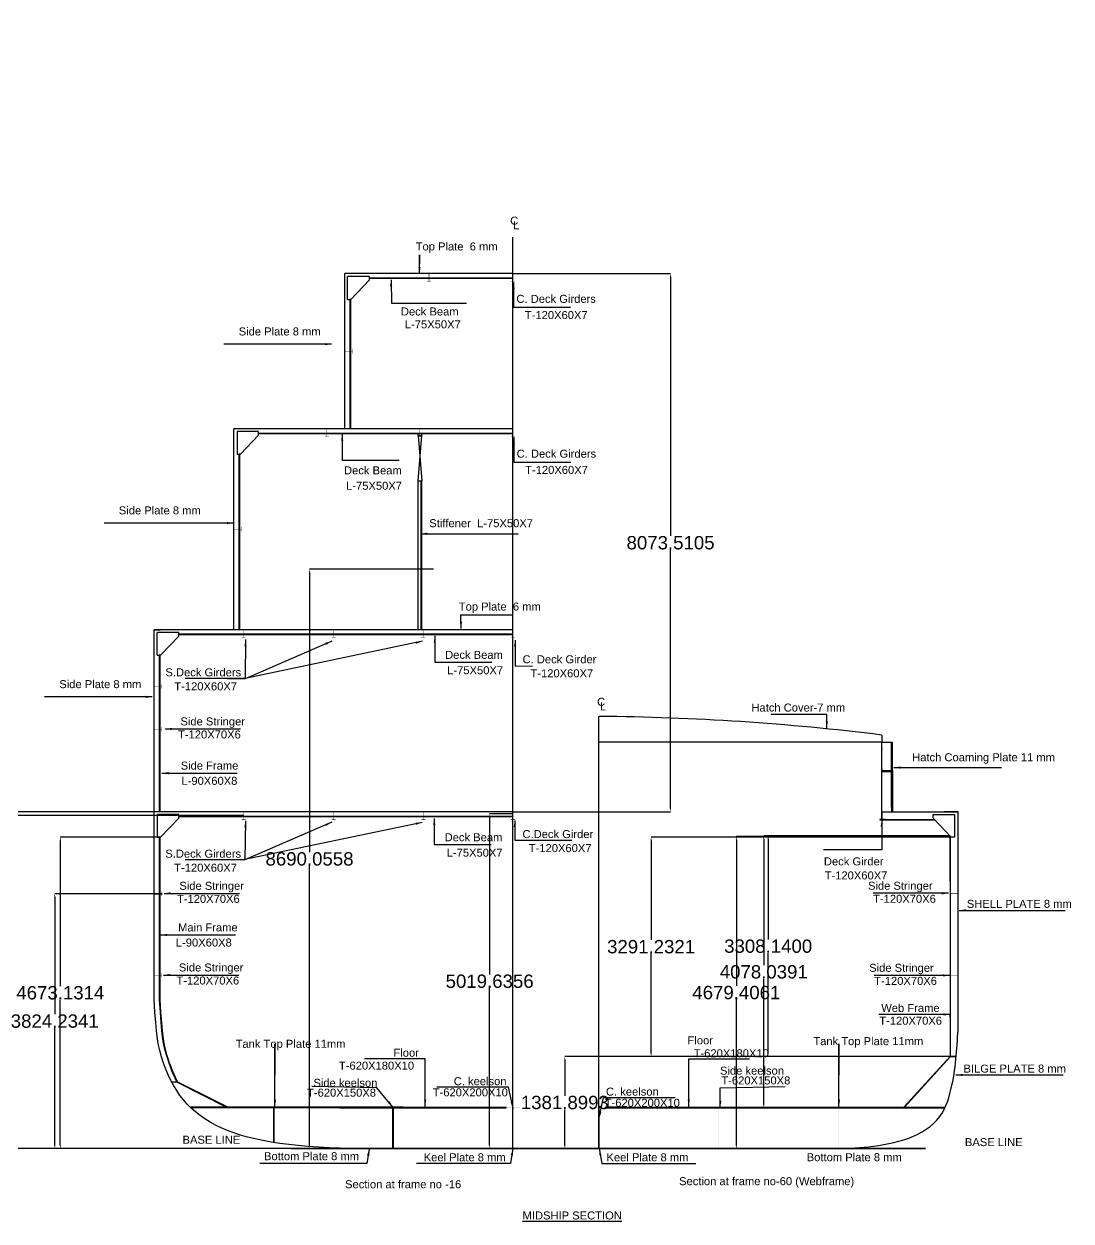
# Model space of a CAD drawing. Header units: inches. Extents: x 22 to 61945, y 36 to 20327.
# Drawn here: x 46237 to 61945, y 36 to 17991 of the extents above; entities that cross this region are included whole.
import ezdxf
from ezdxf.enums import TextEntityAlignment as Align

# ---------------------------------------------------------------- set-up
doc = ezdxf.new("R2010")
doc.units = ezdxf.units.IN
doc.header["$MEASUREMENT"] = 0
doc.linetypes.add('DASHED', pattern=[0.75, 0.5, -0.25])
doc.layers.get('Defpoints').update_dxf_attribs({"lineweight": 13})
doc.styles.get("Standard").update_dxf_attribs({"font": 'arial.ttf'})
doc.dimstyles.get("Standard").update_dxf_attribs({"dimtxt": 200, "dimasz": 50, "dimexe": 0.18, "dimexo": 0.0625, "dimgap": 0.09, "dimtad": 0, "dimtih": 1, "dimtoh": 1, "dimdec": 4, "dimzin": 0, "dimdsep": 46, "dimtxsty": 'Standard', "dimcen": 50, "dimadec": 0, "dimazin": 0, "dimtfac": 1, "dimtdec": 4, "dimtofl": 0, "dimtmove": 0, "dimatfit": 3, "dimfxl": 1, "dimtolj": 1, "dimtzin": 0, "dimarcsym": 0})

# ---------------------------------------------------------------- blocks, each defined once
blk = doc.blocks.new('*D22')
at = {"color": 0, "lineweight": -2, "transparency": 16777216}
for p, q in [((7054, 10061), (7054, 10081)), ((7104, 10081), (7204, 10081)), ((7254, 10061), (7254, 10081)), ((7254, 10081), (7304, 10081)), ((53573, 6142), (53223, 6142)), ((53223, 6092), (53223, 3734)), ((53223, 1172), (53223, 3530)), ((53573, 1122), (53223, 1122))]:
    blk.add_line(p, q, dxfattribs=at)
at = {"color": 0, "transparency": 16777216}
for points in [[(7104, 10089), (7104, 10072), (7054, 10081)], [(7204, 10089), (7204, 10072), (7254, 10081)], [(53215, 6092), (53231, 6092), (53223, 6142)], [(53215, 1172), (53231, 1172), (53223, 1122)]]:
    blk.add_solid(points, dxfattribs=at)
at = {"layer": 'Defpoints', "color": 0, "transparency": 16777216}
for p in [(7054, 10061), (7254, 10081), (7254, 10061), (53223, 6142), (53573, 6142), (53573, 1122)]:
    blk.add_point(p, dxfattribs=at)
at = {"color": 0, "transparency": 16777216, "attachment_point": 5}
for s, insert, char_height in [('\\A1;200.0000', (7447, 10081), 50), ('\\A1;5019.6356', (53223, 3632), 200)]:
    blk.add_mtext(s, dxfattribs=dict(at, insert=insert, char_height=char_height))
blk = doc.blocks.new('*D23')
at = {"color": 0, "lineweight": -2, "transparency": 16777216}
for p, q in [((7159, 10061), (7225, 10061)), ((7224, 10011), (7224, 9777)), ((7224, 9491), (7224, 9726)), ((7159, 9441), (7225, 9441)), ((48270, 5795), (46783, 5795)), ((46783, 5745), (46783, 3561)), ((46783, 1172), (46783, 3356)), ((48270, 1122), (46783, 1122))]:
    blk.add_line(p, q, dxfattribs=at)
at = {"color": 0, "transparency": 16777216}
for points in [[(7216, 10011), (7233, 10011), (7224, 10061)], [(7216, 9491), (7233, 9491), (7224, 9441)], [(46775, 5745), (46792, 5745), (46783, 5795)], [(46775, 1172), (46792, 1172), (46783, 1122)]]:
    blk.add_solid(points, dxfattribs=at)
at = {"layer": 'Defpoints', "color": 0, "transparency": 16777216}
for p in [(7159, 10061), (7224, 10061), (7159, 9441), (48270, 5795), (46783, 1122), (48270, 1122)]:
    blk.add_point(p, dxfattribs=at)
at = {"color": 0, "transparency": 16777216, "attachment_point": 5}
for s, insert, char_height in [('\\A1;620.0000', (7224, 9751), 50), ('\\A1;4673.1314', (46783, 3459), 200)]:
    blk.add_mtext(s, dxfattribs=dict(at, insert=insert, char_height=char_height))
blk = doc.blocks.new('*D24')
at = {"color": 0, "lineweight": -2, "transparency": 16777216}
for p, q in [((7099, 9377), (7049, 9377)), ((7149, 9441), (7149, 9377)), ((7159, 9441), (7159, 9377)), ((7209, 9377), (7259, 9377)), ((60132, 5812), (57400, 5812)), ((57401, 5762), (57401, 4260)), ((57401, 2554), (57401, 4056)), ((60132, 2504), (57400, 2504))]:
    blk.add_line(p, q, dxfattribs=at)
at = {"color": 0, "transparency": 16777216}
for points in [[(7099, 9385), (7099, 9368), (7149, 9377)], [(7209, 9385), (7209, 9368), (7159, 9377)], [(57392, 5762), (57409, 5762), (57401, 5812)], [(57392, 2554), (57409, 2554), (57401, 2504)]]:
    blk.add_solid(points, dxfattribs=at)
at = {"layer": 'Defpoints', "color": 0, "transparency": 16777216}
for p in [(7149, 9441), (7159, 9441), (7159, 9377), (60132, 5812), (57401, 2504), (60132, 2504)]:
    blk.add_point(p, dxfattribs=at)
at = {"color": 0, "transparency": 16777216, "attachment_point": 5}
for s, insert, char_height in [('\\A1;10.0000', (7379, 9377), 50), ('\\A1;3308.1400', (57401, 4158), 200)]:
    blk.add_mtext(s, dxfattribs=dict(at, insert=insert, char_height=char_height))
blk = doc.blocks.new('*D25')
at = {"color": 0, "lineweight": -2, "transparency": 16777216}
for p, q in [((7976, 10061), (7995, 10061)), ((7995, 10011), (7995, 9777)), ((7995, 9491), (7995, 9726)), ((7976, 9441), (7995, 9441)), ((60132, 5812), (57335, 5812)), ((57335, 5762), (57335, 3875)), ((57335, 1784), (57335, 3671)), ((60051, 1734), (57335, 1734))]:
    blk.add_line(p, q, dxfattribs=at)
at = {"color": 0, "transparency": 16777216}
for points in [[(7986, 10011), (8003, 10011), (7995, 10061)], [(7986, 9491), (8003, 9491), (7995, 9441)], [(57326, 5762), (57343, 5762), (57335, 5812)], [(57326, 1784), (57343, 1784), (57335, 1734)]]:
    blk.add_solid(points, dxfattribs=at)
at = {"layer": 'Defpoints', "color": 0, "transparency": 16777216}
for p in [(7976, 10061), (7976, 9441), (7995, 9441), (57335, 5812), (60132, 5812), (60051, 1734)]:
    blk.add_point(p, dxfattribs=at)
at = {"color": 0, "transparency": 16777216, "attachment_point": 5}
for s, insert, char_height in [('\\A1;620.0000', (7995, 9751), 50), ('\\A1;4078.0391', (57335, 3773), 200)]:
    blk.add_mtext(s, dxfattribs=dict(at, insert=insert, char_height=char_height))
blk = doc.blocks.new('*D26')
at = {"color": 0, "lineweight": -2, "transparency": 16777216}
for p, q in [((7897, 10061), (7897, 10105)), ((7947, 10105), (7997, 10105)), ((8047, 10061), (8047, 10105)), ((8047, 10105), (8097, 10105)), ((48188, 6172), (44501, 6172)), ((44501, 6122), (44501, 3749)), ((44501, 1172), (44501, 3545)), ((48705, 1122), (44501, 1122))]:
    blk.add_line(p, q, dxfattribs=at)
at = {"color": 0, "transparency": 16777216}
for points in [[(7947, 10113), (7947, 10097), (7897, 10105)], [(7997, 10113), (7997, 10097), (8047, 10105)], [(44492, 6122), (44509, 6122), (44501, 6172)], [(44492, 1172), (44509, 1172), (44501, 1122)]]:
    blk.add_solid(points, dxfattribs=at)
at = {"layer": 'Defpoints', "color": 0, "transparency": 16777216}
for p in [(7897, 10061), (8047, 10105), (8047, 10061), (48188, 6172), (44501, 1122), (48705, 1122)]:
    blk.add_point(p, dxfattribs=at)
at = {"color": 0, "transparency": 16777216, "attachment_point": 5}
for s, insert, char_height in [('\\A1;150.0000', (8237, 10105), 50), ('\\A1;5050.0000', (44501, 3647), 200)]:
    blk.add_mtext(s, dxfattribs=dict(at, insert=insert, char_height=char_height))
blk = doc.blocks.new('*D27')
at = {"color": 0, "lineweight": -2, "transparency": 16777216}
for p, q in [((7918, 10318), (7868, 10318)), ((7968, 10053), (7968, 10318)), ((7976, 10053), (7976, 10318)), ((8026, 10318), (8076, 10318)), ((48301, 4946), (46699, 4946)), ((46699, 4896), (46699, 3137)), ((46699, 1172), (46699, 2932)), ((48301, 1122), (46699, 1122))]:
    blk.add_line(p, q, dxfattribs=at)
at = {"color": 0, "transparency": 16777216}
for points in [[(7918, 10326), (7918, 10310), (7968, 10318)], [(8026, 10326), (8026, 10310), (7976, 10318)], [(46691, 4896), (46708, 4896), (46699, 4946)], [(46691, 1172), (46708, 1172), (46699, 1122)]]:
    blk.add_solid(points, dxfattribs=at)
at = {"layer": 'Defpoints', "color": 0, "transparency": 16777216}
for p in [(7976, 10318), (7968, 10053), (7976, 10053), (48301, 4946), (46699, 1122), (48301, 1122)]:
    blk.add_point(p, dxfattribs=at)
at = {"color": 0, "transparency": 16777216, "attachment_point": 5}
for s, insert, char_height in [('\\A1;8.0000', (8180, 10318), 50), ('\\A1;3824.2341', (46699, 3034), 200)]:
    blk.add_mtext(s, dxfattribs=dict(at, insert=insert, char_height=char_height))
blk = doc.blocks.new('*D28')
at = {"color": 0, "lineweight": -2, "transparency": 16777216}
for p, q in [((10676, 10916), (10676, 10859)), ((10726, 10859), (10746, 10859)), ((10796, 10916), (10796, 10859)), ((10796, 10859), (10846, 10859)), ((49534, 6120), (44527, 6120)), ((44527, 6070), (44527, 3723)), ((44527, 1172), (44527, 3519)), ((49534, 1122), (44527, 1122))]:
    blk.add_line(p, q, dxfattribs=at)
at = {"color": 0, "transparency": 16777216}
for points in [[(10726, 10868), (10726, 10851), (10676, 10859)], [(10746, 10868), (10746, 10851), (10796, 10859)], [(44519, 6070), (44535, 6070), (44527, 6120)], [(44519, 1172), (44535, 1172), (44527, 1122)]]:
    blk.add_solid(points, dxfattribs=at)
at = {"layer": 'Defpoints', "color": 0, "transparency": 16777216}
for p in [(10676, 10916), (10796, 10916), (10796, 10859), (49534, 6120), (44527, 1122), (49534, 1122)]:
    blk.add_point(p, dxfattribs=at)
at = {"color": 0, "transparency": 16777216, "attachment_point": 5}
for s, insert, char_height in [('\\A1;120.0000', (10986, 10859), 50), ('\\A1;4997.4779', (44527, 3621), 200)]:
    blk.add_mtext(s, dxfattribs=dict(at, insert=insert, char_height=char_height))
blk = doc.blocks.new('*D29')
at = {"color": 0, "lineweight": -2, "transparency": 16777216}
for p, q in [((3519, 14247), (4026, 14247)), ((4026, 14197), (4026, 14048)), ((4026, 13847), (4026, 13997)), ((3519, 13797), (4026, 13797)), ((52383, 9812), (50520, 9812)), ((50521, 9762), (50521, 5569)), ((50521, 1172), (50521, 5365)), ((52383, 1122), (50520, 1122))]:
    blk.add_line(p, q, dxfattribs=at)
at = {"color": 0, "transparency": 16777216}
for points in [[(4017, 14197), (4034, 14197), (4026, 14247)], [(4017, 13847), (4034, 13847), (4026, 13797)], [(50512, 9762), (50529, 9762), (50521, 9812)], [(50512, 1172), (50529, 1172), (50521, 1122)]]:
    blk.add_solid(points, dxfattribs=at)
at = {"layer": 'Defpoints', "color": 0, "transparency": 16777216}
for p in [(3519, 14247), (3519, 13797), (4026, 13797), (50521, 9812), (52383, 9812), (52383, 1122)]:
    blk.add_point(p, dxfattribs=at)
at = {"color": 0, "transparency": 16777216, "attachment_point": 5}
for s, insert, char_height in [('\\A1;450.0000', (4026, 14022), 50), ('\\A1;8690.0558', (50521, 5467), 200)]:
    blk.add_mtext(s, dxfattribs=dict(at, insert=insert, char_height=char_height))
blk = doc.blocks.new('*D30')
at = {"color": 0, "lineweight": -2, "transparency": 16777216}
for p, q in [((3359, 14244), (3359, 13598)), ((3519, 14244), (3519, 13598)), ((53573, 14246), (55938, 14246)), ((55937, 14196), (55937, 10311)), ((3409, 13598), (3469, 13598)), ((3519, 13598), (3569, 13598)), ((55937, 6222), (55937, 10107)), ((53573, 6172), (55938, 6172))]:
    blk.add_line(p, q, dxfattribs=at)
at = {"color": 0, "transparency": 16777216}
for points in [[(55929, 14196), (55946, 14196), (55937, 14246)], [(3409, 13607), (3409, 13590), (3359, 13598)], [(3469, 13607), (3469, 13590), (3519, 13598)], [(55929, 6222), (55946, 6222), (55937, 6172)]]:
    blk.add_solid(points, dxfattribs=at)
at = {"layer": 'Defpoints', "color": 0, "transparency": 16777216}
for p in [(3359, 14244), (3519, 14244), (53573, 14246), (55937, 14246), (3519, 13598), (53573, 6172)]:
    blk.add_point(p, dxfattribs=at)
at = {"color": 0, "transparency": 16777216, "attachment_point": 5}
for s, insert, char_height in [('\\A1;160.0000', (3709, 13598), 50), ('\\A1;8073.5105', (55937, 10209), 200)]:
    blk.add_mtext(s, dxfattribs=dict(at, insert=insert, char_height=char_height))
blk = doc.blocks.new('*D19')
at = {"color": 0, "lineweight": -2, "transparency": 16777216}
for p, q in [((11517, 17789), (11660, 17789)), ((11660, 17839), (11660, 17889)), ((11517, 17729), (11660, 17729)), ((11660, 17629), (11610, 17629)), ((11660, 17679), (11660, 17629)), ((58558, 5802), (56923, 5802)), ((56924, 5752), (56924, 3564)), ((56924, 1172), (56924, 3360)), ((58558, 1122), (56923, 1122))]:
    blk.add_line(p, q, dxfattribs=at)
at = {"color": 0, "transparency": 16777216}
for points in [[(11651, 17839), (11668, 17839), (11660, 17789)], [(11651, 17679), (11668, 17679), (11660, 17729)], [(56915, 5752), (56932, 5752), (56924, 5802)], [(56915, 1172), (56932, 1172), (56924, 1122)]]:
    blk.add_solid(points, dxfattribs=at)
at = {"layer": 'Defpoints', "color": 0, "transparency": 16777216}
for p in [(11517, 17789), (11517, 17729), (11660, 17729), (56924, 5802), (58558, 5802), (58558, 1122)]:
    blk.add_point(p, dxfattribs=at)
at = {"color": 0, "transparency": 16777216, "char_height": 200, "attachment_point": 5}
for s, insert in [('\\A1;60.0000', (11117, 17629)), ('\\A1;4679.4061', (56924, 3462))]:
    blk.add_mtext(s, dxfattribs=dict(at, insert=insert))
blk = doc.blocks.new('*D20')
at = {"color": 0, "lineweight": -2, "transparency": 16777216}
for p, q in [((11377, 17860), (11327, 17860)), ((11427, 17789), (11427, 17860)), ((11517, 17789), (11517, 17860)), ((11567, 17860), (11617, 17860)), ((60198, 5795), (55645, 5795)), ((55645, 5745), (55645, 4252)), ((55645, 2554), (55645, 4047)), ((60222, 2504), (55645, 2504))]:
    blk.add_line(p, q, dxfattribs=at)
at = {"color": 0, "transparency": 16777216}
for points in [[(11377, 17868), (11377, 17851), (11427, 17860)], [(11567, 17868), (11567, 17851), (11517, 17860)], [(55637, 5745), (55654, 5745), (55645, 5795)], [(55637, 2554), (55654, 2554), (55645, 2504)]]:
    blk.add_solid(points, dxfattribs=at)
at = {"layer": 'Defpoints', "color": 0, "transparency": 16777216}
for p in [(11427, 17860), (11427, 17789), (11517, 17789), (55645, 5795), (60198, 5795), (60222, 2504)]:
    blk.add_point(p, dxfattribs=at)
at = {"color": 0, "transparency": 16777216, "char_height": 200, "attachment_point": 5}
for s, insert in [('\\A1;90.0000', (10834, 17860)), ('\\A1;3291.2321', (55645, 4150))]:
    blk.add_mtext(s, dxfattribs=dict(at, insert=insert))
blk = doc.blocks.new('*D21')
at = {"color": 0, "lineweight": -2, "transparency": 16777216}
for p, q in [((11459, 17693), (11409, 17693)), ((11509, 17729), (11509, 17693)), ((11517, 17729), (11517, 17693)), ((11567, 17693), (11617, 17693)), ((59761, 2504), (54351, 2504)), ((54351, 2454), (54351, 1915)), ((54351, 1172), (54351, 1711)), ((59761, 1122), (54351, 1122))]:
    blk.add_line(p, q, dxfattribs=at)
at = {"color": 0, "transparency": 16777216}
for points in [[(11459, 17702), (11459, 17685), (11509, 17693)], [(11567, 17702), (11567, 17685), (11517, 17693)], [(54342, 2454), (54359, 2454), (54351, 2504)], [(54342, 1172), (54359, 1172), (54351, 1122)]]:
    blk.add_solid(points, dxfattribs=at)
at = {"layer": 'Defpoints', "color": 0, "transparency": 16777216}
for p in [(11509, 17729), (11517, 17729), (11517, 17693), (54351, 2504), (59761, 2504), (59761, 1122)]:
    blk.add_point(p, dxfattribs=at)
at = {"color": 0, "transparency": 16777216, "char_height": 200, "attachment_point": 5}
for s, insert in [('\\A1;8.0000', (12032, 17693)), ('\\A1;1381.8993', (54351, 1813))]:
    blk.add_mtext(s, dxfattribs=dict(at, insert=insert))

msp = doc.modelspace()

# ---------------------------------------------------------------- hatches: boundary and pattern name
h = msp.add_hatch(color=6)
h.dxf.hatch_style = 1
h.paths.add_polyline_path([(52282.54478, 14125.67123), (52319.23571, 14125.67123), (52342.54478, 14125.67123), (52342.54478, 14132.67123), (52316.04478, 14132.67123), (52316.04478, 14245.67123), (52309.04478, 14245.67123), (52309.04478, 14132.67123), (52282.54478, 14132.67123)])
h = msp.add_hatch(color=6)
h.dxf.hatch_style = 1
h.paths.add_polyline_path([(53545.04478, 14125.67123), (53581.73571, 14125.67123), (53605.04478, 14125.67123), (53605.04478, 14132.67123), (53578.54478, 14132.67123), (53578.54478, 14245.67123), (53571.54478, 14245.67123), (53571.54478, 14132.67123), (53545.04478, 14132.67123)])
h = msp.add_hatch(color=6)
h.dxf.hatch_style = 1
h.paths.add_polyline_path([(51162.38824, 13085.76984), (51162.38824, 13079.76984), (51048.38824, 13079.76984), (51048.38824, 13085.76984)])
h.paths.add_polyline_path([(51168.38824, 13079.76984), (51168.38824, 13047.76984), (51162.38824, 13047.76984), (51162.38824, 13079.76984)])
h.paths.add_polyline_path([(51168.38824, 13085.76984), (51168.38824, 13082.76984), (51168.38824, 13079.76984), (51162.38824, 13079.76984), (51162.38824, 13085.76984)])
h.paths.add_polyline_path([(51168.38824, 13117.76984), (51168.38824, 13085.76984), (51162.38824, 13085.76984), (51162.38824, 13117.76984)])
h = msp.add_hatch(color=6)
h.dxf.hatch_style = 1
h.paths.add_polyline_path([(51162.38824, 13084.84285), (51162.38824, 13078.84285), (51048.38824, 13078.84285), (51048.38824, 13084.84285)])
h.paths.add_polyline_path([(51168.38824, 13078.84285), (51168.38824, 13046.84285), (51162.38824, 13046.84285), (51162.38824, 13078.84285)])
h.paths.add_polyline_path([(51168.38824, 13084.84285), (51168.38824, 13081.84285), (51168.38824, 13078.84285), (51162.38824, 13078.84285), (51162.38824, 13084.84285)])
h.paths.add_polyline_path([(51168.38824, 13116.84285), (51168.38824, 13084.84285), (51162.38824, 13084.84285), (51162.38824, 13116.84285)])
h = msp.add_hatch(color=6)
h.dxf.hatch_style = 1
h.paths.add_polyline_path([(50751.34836, 11798.37644), (50788.03929, 11798.37644), (50811.34836, 11798.37644), (50811.34836, 11805.37644), (50784.84836, 11805.37644), (50784.84836, 11918.37644), (50777.84836, 11918.37644), (50777.84836, 11805.37644), (50751.34836, 11805.37644)])
h = msp.add_hatch(color=6)
h.dxf.hatch_style = 1
h.paths.add_polyline_path([(52147.34836, 11798.37644), (52184.03929, 11798.37644), (52207.34836, 11798.37644), (52207.34836, 11805.37644), (52180.84836, 11805.37644), (52180.84836, 11918.37644), (52173.84836, 11918.37644), (52173.84836, 11805.37644), (52147.34836, 11805.37644)])
h = msp.add_hatch(color=6)
h.dxf.hatch_style = 1
h.paths.add_polyline_path([(53543.34836, 11798.37644), (53580.03929, 11798.37644), (53603.34836, 11798.37644), (53603.34836, 11805.37644), (53576.84836, 11805.37644), (53576.84836, 11918.37644), (53569.84836, 11918.37644), (53569.84836, 11805.37644), (53543.34836, 11805.37644)])
h = msp.add_hatch(color=6)
h.dxf.hatch_style = 1
h.paths.add_polyline_path([(49498.40632, 10416.42979), (49498.40632, 10410.42979), (49384.40632, 10410.42979), (49384.40632, 10416.42979)])
h.paths.add_polyline_path([(49504.40632, 10410.42979), (49504.40632, 10378.42979), (49498.40632, 10378.42979), (49498.40632, 10410.42979)])
h.paths.add_polyline_path([(49504.40632, 10416.42979), (49504.40632, 10413.42979), (49504.40632, 10410.42979), (49498.40632, 10410.42979), (49498.40632, 10416.42979)])
h.paths.add_polyline_path([(49504.40632, 10448.42979), (49504.40632, 10416.42979), (49498.40632, 10416.42979), (49498.40632, 10448.42979)])
h = msp.add_hatch(color=6)
h.dxf.hatch_style = 1
h.paths.add_polyline_path([(49498.40632, 10415.5028), (49498.40632, 10409.5028), (49384.40632, 10409.5028), (49384.40632, 10415.5028)])
h.paths.add_polyline_path([(49504.40632, 10409.5028), (49504.40632, 10377.5028), (49498.40632, 10377.5028), (49498.40632, 10409.5028)])
h.paths.add_polyline_path([(49504.40632, 10415.5028), (49504.40632, 10412.5028), (49504.40632, 10409.5028), (49498.40632, 10409.5028), (49498.40632, 10415.5028)])
h.paths.add_polyline_path([(49504.40632, 10447.5028), (49504.40632, 10415.5028), (49498.40632, 10415.5028), (49498.40632, 10447.5028)])
h = msp.add_hatch(color=6)
h.dxf.hatch_style = 1
h.paths.add_polyline_path([(49504.59836, 8785.13644), (49541.28929, 8785.13644), (49564.59836, 8785.13644), (49564.59836, 8792.13644), (49538.09836, 8792.13644), (49538.09836, 8905.13644), (49531.09836, 8905.13644), (49531.09836, 8792.13644), (49504.59836, 8792.13644)])
h = msp.add_hatch(color=6)
h.dxf.hatch_style = 1
h.paths.add_polyline_path([(50850.84836, 8785.13644), (50887.53929, 8785.13644), (50910.84836, 8785.13644), (50910.84836, 8792.13644), (50884.34836, 8792.13644), (50884.34836, 8905.13644), (50877.34836, 8905.13644), (50877.34836, 8792.13644), (50850.84836, 8792.13644)])
h = msp.add_hatch(color=6)
h.dxf.hatch_style = 1
h.paths.add_polyline_path([(52197.09836, 8785.13644), (52233.78929, 8785.13644), (52257.09836, 8785.13644), (52257.09836, 8792.13644), (52230.59836, 8792.13644), (52230.59836, 8905.13644), (52223.59836, 8905.13644), (52223.59836, 8792.13644), (52197.09836, 8792.13644)])
h = msp.add_hatch(color=6)
h.dxf.hatch_style = 1
h.paths.add_polyline_path([(53543.34836, 8785.13714), (53580.03929, 8785.13714), (53603.34836, 8785.13714), (53603.34836, 8792.13714), (53576.84836, 8792.13714), (53576.84836, 8905.13714), (53569.84836, 8905.13714), (53569.84836, 8792.13714), (53543.34836, 8792.13714)])
h = msp.add_hatch(color=6)
h.dxf.hatch_style = 1
h.paths.add_polyline_path([(48302.36827, 8057.8253), (48302.36827, 8051.8253), (48188.36827, 8051.8253), (48188.36827, 8057.8253)])
h.paths.add_polyline_path([(48308.36827, 8051.8253), (48308.36827, 8019.8253), (48302.36827, 8019.8253), (48302.36827, 8051.8253)])
h.paths.add_polyline_path([(48308.36827, 8057.8253), (48308.36827, 8054.8253), (48308.36827, 8051.8253), (48302.36827, 8051.8253), (48302.36827, 8057.8253)])
h.paths.add_polyline_path([(48308.36827, 8089.8253), (48308.36827, 8057.8253), (48302.36827, 8057.8253), (48302.36827, 8089.8253)])
h = msp.add_hatch(color=6)
h.dxf.hatch_style = 1
h.paths.add_polyline_path([(48302.36827, 7416.6557), (48302.36827, 7410.6557), (48188.36827, 7410.6557), (48188.36827, 7416.6557)])
h.paths.add_polyline_path([(48308.36827, 7410.6557), (48308.36827, 7378.6557), (48302.36827, 7378.6557), (48302.36827, 7410.6557)])
h.paths.add_polyline_path([(48308.36827, 7416.6557), (48308.36827, 7413.6557), (48308.36827, 7410.6557), (48302.36827, 7410.6557), (48302.36827, 7416.6557)])
h.paths.add_polyline_path([(48308.36827, 7448.6557), (48308.36827, 7416.6557), (48302.36827, 7416.6557), (48302.36827, 7448.6557)])
h = msp.add_hatch(color=6)
h.dxf.hatch_style = 1
h.paths.add_polyline_path([(49504.59836, 6052.16069), (49541.28929, 6052.16069), (49564.59836, 6052.16069), (49564.59836, 6059.16069), (49538.09836, 6059.16069), (49538.09836, 6172.16069), (49531.09836, 6172.16069), (49531.09836, 6059.16069), (49504.59836, 6059.16069)])
h = msp.add_hatch(color=6)
h.dxf.hatch_style = 1
h.paths.add_polyline_path([(50850.84836, 6052.16069), (50887.53929, 6052.16069), (50910.84836, 6052.16069), (50910.84836, 6059.16069), (50884.34836, 6059.16069), (50884.34836, 6172.16069), (50877.34836, 6172.16069), (50877.34836, 6059.16069), (50850.84836, 6059.16069)])
h = msp.add_hatch(color=6)
h.dxf.hatch_style = 1
h.paths.add_polyline_path([(52197.09836, 6052.16069), (52233.78929, 6052.16069), (52257.09836, 6052.16069), (52257.09836, 6059.16069), (52230.59836, 6059.16069), (52230.59836, 6172.16069), (52223.59836, 6172.16069), (52223.59836, 6059.16069), (52197.09836, 6059.16069)])
h = msp.add_hatch(color=6)
h.dxf.hatch_style = 1
h.paths.add_polyline_path([(53543.34836, 6052.16069), (53580.03929, 6052.16069), (53603.34836, 6052.16069), (53603.34836, 6059.16069), (53576.84836, 6059.16069), (53576.84836, 6172.16069), (53569.84836, 6172.16069), (53569.84836, 6059.16069), (53543.34836, 6059.16069)])
h = msp.add_hatch(color=6)
h.dxf.hatch_style = 1
h.paths.add_polyline_path([(59077.35259, 6052.16069), (59114.04352, 6052.16069), (59137.35259, 6052.16069), (59137.35259, 6059.16069), (59110.85259, 6059.16069), (59110.85259, 6172.16069), (59103.85259, 6172.16069), (59103.85259, 6059.16069), (59077.35259, 6059.16069)])
h = msp.add_hatch(color=6)
h.dxf.hatch_style = 1
h.paths.add_polyline_path([(48302.36827, 4949.46801), (48302.36827, 4943.46801), (48188.36827, 4943.46801), (48188.36827, 4949.46801)])
h.paths.add_polyline_path([(48308.36827, 4943.46801), (48308.36827, 4911.46801), (48302.36827, 4911.46801), (48302.36827, 4943.46801)])
h.paths.add_polyline_path([(48308.36827, 4949.46801), (48308.36827, 4946.46801), (48308.36827, 4943.46801), (48302.36827, 4943.46801), (48302.36827, 4949.46801)])
h.paths.add_polyline_path([(48308.36827, 4981.46801), (48308.36827, 4949.46801), (48302.36827, 4949.46801), (48302.36827, 4981.46801)])
h = msp.add_hatch(color=6)
h.dxf.hatch_style = 1
h.paths.add_polyline_path([(60138.41831, 4949.67379), (60138.41831, 4943.67379), (60252.41831, 4943.67379), (60252.41831, 4949.67379)])
h.paths.add_polyline_path([(60132.41831, 4943.67379), (60132.41831, 4911.67379), (60138.41831, 4911.67379), (60138.41831, 4943.67379)])
h.paths.add_polyline_path([(60132.41831, 4949.67379), (60132.41831, 4946.67379), (60132.41831, 4943.67379), (60138.41831, 4943.67379), (60138.41831, 4949.67379)])
h.paths.add_polyline_path([(60132.41831, 4981.67379), (60132.41831, 4949.67379), (60138.41831, 4949.67379), (60138.41831, 4981.67379)])
h = msp.add_hatch(color=6)
h.dxf.hatch_style = 1
h.paths.add_polyline_path([(48302.36245, 3727.54288), (48302.36245, 3721.54288), (48188.36245, 3721.54288), (48188.36245, 3727.54288)])
h.paths.add_polyline_path([(48308.36245, 3721.54288), (48308.36245, 3689.54288), (48302.36245, 3689.54288), (48302.36245, 3721.54288)])
h.paths.add_polyline_path([(48308.36245, 3727.54288), (48308.36245, 3724.54288), (48308.36245, 3721.54288), (48302.36245, 3721.54288), (48302.36245, 3727.54288)])
h.paths.add_polyline_path([(48308.36245, 3759.54288), (48308.36245, 3727.54288), (48302.36245, 3727.54288), (48302.36245, 3759.54288)])
h = msp.add_hatch(color=6)
h.dxf.hatch_style = 1
h.paths.add_polyline_path([(60138.2531, 3727.31555), (60138.2531, 3721.31555), (60252.2531, 3721.31555), (60252.2531, 3727.31555)])
h.paths.add_polyline_path([(60132.2531, 3721.31555), (60132.2531, 3689.31555), (60138.2531, 3689.31555), (60138.2531, 3721.31555)])
h.paths.add_polyline_path([(60132.2531, 3727.31555), (60132.2531, 3724.31555), (60132.2531, 3721.31555), (60138.2531, 3721.31555), (60138.2531, 3727.31555)])
h.paths.add_polyline_path([(60132.2531, 3759.31555), (60132.2531, 3727.31555), (60138.2531, 3727.31555), (60138.2531, 3759.31555)])
h = msp.add_hatch(color=6)
h.dxf.hatch_style = 1
h.paths.add_polyline_path([(49987.98923, 1734.16097), (50058.95034, 1734.16097), (50058.95034, 1742.16069), (49983.95034, 1742.16069), (49908.95034, 1742.16069), (49908.95034, 1734.16097), (49979.98923, 1734.16097), (49979.98923, 1215.20643), (49987.98923, 1213.93035)])
h = msp.add_hatch(color=6)
h.dxf.hatch_style = 1
h.paths.add_polyline_path([(51699.95034, 1742.16069), (51770.96786, 1742.16069), (51770.96786, 1734.16069), (51699.95034, 1734.16069)])
h.paths.add_polyline_path([(51778.95034, 1742.16069), (51849.95034, 1742.16069), (51849.95034, 1734.16069), (51778.95034, 1734.16069)])
h = msp.add_hatch(color=6)
h.dxf.hatch_style = 1
h.paths.add_polyline_path([(51770.95034, 1734.16069), (51778.95034, 1734.16069), (51778.95034, 1122.16069), (51770.95034, 1122.16069)])
h = msp.add_hatch(color=6)
h.dxf.hatch_style = 1
h.paths.add_polyline_path([(51770.96786, 1742.16069), (51778.95034, 1742.16069), (51778.95034, 1734.16069), (51770.96786, 1734.16069)])
h = msp.add_hatch(color=6)
h.dxf.hatch_style = 1
h.paths.add_polyline_path([(53578.3762, 1732.16069), (53568.3762, 1732.16069), (53568.3762, 1122.16069), (53578.3762, 1122.16069)])
h.paths.add_polyline_path([(53673.3762, 1742.16069), (53578.3762, 1742.16069), (53578.3762, 1732.16069), (53673.3762, 1732.16069)])
h.paths.add_polyline_path([(53578.3762, 1742.16069), (53568.3762, 1742.16069), (53568.3762, 1732.16069), (53578.3762, 1732.16069)])
h.paths.add_polyline_path([(53568.3762, 1742.16069), (53520.8762, 1742.16069), (53473.3762, 1742.16069), (53473.3762, 1732.16069), (53568.3762, 1732.16069)])
h = msp.add_hatch(color=6)
h.dxf.hatch_style = 1
h.paths.add_polyline_path([(54867.41831, 1732.16069), (54857.41831, 1732.16069), (54857.41831, 1122.16069), (54867.41831, 1122.16069)])
h.paths.add_polyline_path([(54962.41831, 1742.16069), (54867.41831, 1742.16069), (54867.41831, 1732.16069), (54962.41831, 1732.16069)])
h.paths.add_polyline_path([(54867.41831, 1742.16069), (54857.41831, 1742.16069), (54857.41831, 1732.16069), (54867.41831, 1732.16069)])
h.paths.add_polyline_path([(54857.41831, 1742.16069), (54809.91831, 1742.16069), (54762.41831, 1742.16069), (54762.41831, 1732.16069), (54857.41831, 1732.16069)])
h = msp.add_hatch(color=6)
h.dxf.hatch_style = 1
h.paths.add_polyline_path([(56731.73177, 1742.19822), (56660.71426, 1742.19822), (56660.71426, 1734.19822), (56731.73177, 1734.19822)])
h.paths.add_polyline_path([(56652.73177, 1742.19822), (56581.73177, 1742.19822), (56581.73177, 1734.19822), (56652.73177, 1734.19822)])
h = msp.add_hatch(color=6)
h.dxf.hatch_style = 1
h.paths.add_polyline_path([(56660.71426, 1742.19822), (56652.73177, 1742.19822), (56652.73177, 1734.19822), (56660.71426, 1734.19822)])
h = msp.add_hatch(color=6)
h.dxf.hatch_style = 1
h.paths.add_polyline_path([(56660.73177, 1734.19822), (56652.73177, 1734.19822), (56652.73177, 1122.19822), (56660.73177, 1122.19822)])
h = msp.add_hatch(color=6)
h.dxf.hatch_style = 1
h.paths.add_polyline_path([(58526.73177, 1742.19822), (58455.71426, 1742.19822), (58455.71426, 1734.19822), (58526.73177, 1734.19822)])
h.paths.add_polyline_path([(58447.73177, 1742.19822), (58376.73177, 1742.19822), (58376.73177, 1734.19822), (58447.73177, 1734.19822)])
h = msp.add_hatch(color=6)
h.dxf.hatch_style = 1
h.paths.add_polyline_path([(58455.71426, 1742.19822), (58447.73177, 1742.19822), (58447.73177, 1734.19822), (58455.71426, 1734.19822)])
h = msp.add_hatch(color=6)
h.dxf.hatch_style = 1
h.paths.add_polyline_path([(58455.73177, 1734.19822), (58447.73177, 1734.19822), (58447.73177, 1122.19822), (58455.73177, 1122.19822)])

# ---------------------------------------------------------------- linework, layer by layer
for p, q in [((53573.3762, 14245.67123), (53573.3762, 14795.45007)), ((53573.3762, 14245.67123), (51048.39617, 14245.67123)), ((51048.39617, 11918.37644), (51048.39617, 14245.67123)), ((53573.3762, 14245.67123), (51048.39617, 14245.67123)), ((53573.3762, 14245.67123), (51048.39617, 14245.67123)), ((51088.51997, 13855.79888), (51088.51997, 14202.99879)), ((53573.3762, 11918.37644), (53573.3762, 14245.67123)), ((51421.72762, 14150.70355), (51138.39617, 13855.79888)), ((53573.3762, 14177.67123), (51421.72762, 14177.67123)), ((51421.72762, 14150.70355), (51421.72762, 14170.70763)), ((53573.3762, 14170.67123), (51421.72762, 14170.67123)), ((51138.39617, 13855.79888), (51118.39617, 13855.79888)), ((51130.39617, 11918.37644), (51130.39617, 13855.79888)), ((51138.39617, 11918.37644), (51138.39617, 13855.79888)), ((49384.41425, 8906.06413), (49384.41425, 11919.30343)), ((53573.3762, 11918.37644), (49384.41425, 11918.37644)), ((53573.3762, 11918.37644), (49384.41425, 11918.37644)), ((53573.3762, 11850.37644), (49757.74571, 11850.37644)), ((53573.3762, 8905.13714), (53573.3762, 11918.37644)), ((49757.74571, 11824.33575), (49483.29987, 11538.67965)), ((49757.74571, 11824.33575), (49757.74571, 11844.33983)), ((53573.3762, 11843.37644), (49757.74571, 11843.37644)), ((52150.10075, 11817.63137), (52150.10075, 11843.37644)), ((52150.10075, 11817.63137), (52207.10075, 11137.05137)), ((52150.10075, 11137.05137), (52207.10075, 11817.63137)), ((52150.10075, 11817.63137), (52207.10075, 11817.63137)), ((52207.10075, 11817.63137), (52207.10075, 11843.37644)), ((49483.29987, 11538.67965), (49463.29987, 11538.67965)), ((49466.41425, 8906.06413), (49466.41425, 11538.67965)), ((49474.41425, 8906.06413), (49474.41425, 11538.67965)), ((52150.10075, 11137.05137), (52207.10075, 11137.05137)), ((53573.3762, 8905.13714), (53573.3762, 9012.18814)), ((53573.3762, 8905.13714), (48188.3762, 8905.13714)), ((48188.3762, 4566.51964), (48188.3762, 8905.13714)), ((48188.3762, 8905.13714), (48278.3762, 8905.13714)), ((48188.3762, 8897.13714), (48188.3762, 8905.13714)), ((48188.3762, 8905.13714), (48278.3762, 8905.13714)), ((48188.3762, 8897.13714), (48188.3762, 8905.13714)), ((53573.3762, 8905.13714), (48188.3762, 8905.13714)), ((48233.3762, 8905.13714), (48188.3762, 8905.13714)), ((48237.38562, 8524.51336), (48237.38562, 8862.4647)), ((48561.70766, 8810.16946), (48287.26182, 8524.51336)), ((53573.3762, 8837.13714), (48561.70766, 8837.13714)), ((48561.70766, 8810.16946), (48561.70766, 8830.17354)), ((53573.3762, 8830.13714), (48561.70766, 8830.13714)), ((53573.3762, 8905.13714), (48802.69785, 8905.13714)), ((53573.3762, 4566.51964), (53573.3762, 8905.13714)), ((48287.26182, 8524.51336), (48267.26182, 8524.51336)), ((48270.3762, 6172.16069), (48270.3762, 8524.51336)), ((48278.3762, 6172.16069), (48278.3762, 8524.51336)), ((54862.41831, 1122.16069), (54862.41831, 7604.79511)), ((54862.41831, 7604.79511), (54867.41831, 7604.79511)), ((59103.85259, 7325.28188), (59103.85259, 7219.45257)), ((59252.08223, 6245.80663), (59252.08223, 7219.45257)), ((59263.85259, 6245.80663), (59263.85259, 7219.45257)), ((59103.85259, 7121.77032), (59103.85259, 7114.77032)), ((59103.85259, 6815.4668), (59103.85259, 6808.4668)), ((59103.85259, 6792.13868), (59263.85259, 6792.13868)), ((59103.85259, 6792.13868), (59103.85259, 6781.13868)), ((59103.85259, 6781.13868), (59252.85259, 6781.13868)), ((59252.85259, 6781.13868), (59252.85259, 6342.13868)), ((59263.85259, 6792.13868), (59263.85259, 6342.13868)), ((59263.85259, 6695.80663), (59263.85259, 6245.80663)), ((59252.85259, 6342.13868), (59263.85259, 6342.13868)), ((53573.3762, 6172.16069), (48188.3762, 6172.16069)), ((48188.3762, 3357.96123), (48188.3762, 6172.16069)), ((53566.3762, 6172.16069), (53573.3762, 6172.16069)), ((59103.85259, 6172.16069), (59339.49327, 6172.16069)), ((59103.85259, 6172.16069), (59103.85259, 6052.16069)), ((59110.85259, 6172.16069), (59103.85259, 6172.16069)), ((59103.85259, 6059.16069), (59103.85259, 6172.16069)), ((59103.85259, 6172.16069), (59110.85259, 6172.16069)), ((59110.85259, 6059.16069), (59110.85259, 6172.16069)), ((59110.85259, 6059.16069), (59110.85259, 6172.16069)), ((59252.08223, 6245.80663), (59252.08223, 6172.16069)), ((59263.85259, 6245.80663), (59263.85259, 6172.16069)), ((59339.49327, 6172.16069), (60163.61924, 6172.16069)), ((60163.61924, 6172.16069), (60043.61924, 6172.16069)), ((60252.41831, 6172.47379), (60132.41831, 6172.47379)), ((60157.48924, 6172.16069), (60252.41831, 6172.16069)), ((48561.70766, 6080.94823), (48287.26182, 5795.29213)), ((53573.3762, 6104.16069), (48561.70766, 6104.16069)), ((48561.70766, 6080.94823), (48561.70766, 6100.95231)), ((53573.3762, 6097.16069), (48561.70766, 6097.16069)), ((59103.85259, 6059.16069), (59077.35259, 6059.16069)), ((59077.35259, 6059.16069), (59077.35259, 6052.16069)), ((59077.35259, 6052.16069), (59114.04352, 6052.16069)), ((59103.85259, 6052.16069), (59163.85259, 6052.16069)), ((59103.85259, 6052.16069), (59901.74466, 6052.16069)), ((59163.85259, 6059.16069), (59110.85259, 6059.16069)), ((59137.35259, 6059.16069), (59110.85259, 6059.16069)), ((59110.85259, 6052.16069), (59137.35259, 6052.16069)), ((59137.35259, 6052.16069), (59137.35259, 6059.16069)), ((59163.85259, 6059.16069), (59895.01937, 6059.16069)), ((59874.08686, 6080.94823), (60148.53269, 5795.29213)), ((48287.26182, 5795.29213), (48267.26182, 5795.29213)), ((48270.3762, 4566.51964), (48270.3762, 5795.29213)), ((48270.3762, 3357.96123), (48270.3762, 5795.29213)), ((48278.3762, 4566.51964), (48278.3762, 5795.29213)), ((48278.3762, 3357.96123), (48278.3762, 5795.29213)), ((60132.28831, 5137.95992), (60132.28831, 5812.20004)), ((48188.36827, 4949.46801), (48308.36827, 4949.46801)), ((48188.36827, 4943.46801), (48308.36827, 4943.46801)), ((60132.28831, 4946.05745), (60138.41831, 4946.05745)), ((60138.41831, 3787.55732), (60138.41831, 3857.55732)), ((60132.41831, 3098.98501), (60132.41831, 3133.98501)), ((60132.41831, 3098.98501), (60132.41831, 3133.98501)), ((60138.41831, 3133.98501), (60132.41831, 3133.98501)), ((60132.41831, 3098.98501), (60132.41831, 3063.98501)), ((60132.41831, 3098.98501), (60132.41831, 3063.98501)), ((60132.41831, 3063.98501), (60138.41831, 3063.98501)), ((60138.41831, 3063.98501), (60138.41831, 3133.98501)), ((60132.28831, 2504.06001), (59438.57256, 1744.47226)), ((60138.41831, 2504.06001), (59444.70256, 1744.47226)), ((60132.28831, 2504.06001), (60222.46829, 2504.06001)), ((48451.01111, 2126.23297), (48533.00595, 2126.24286)), ((48535.72758, 2118.52799), (48455.25246, 2118.15388)), ((48535.72758, 2118.52799), (49277.22538, 1742.18001)), ((48540.90536, 2126.43572), (48541.47279, 2126.44957)), ((48541.47279, 2126.44957), (49299.33796, 1742.18001)), ((50818.64331, 1742.18001), (48733.44949, 1742.18001)), ((49979.98923, 1734.16097), (48741.75809, 1734.16097)), ((50055.25042, 1742.18001), (49776.0464, 1742.18001)), ((49908.95034, 1734.16069), (49908.95034, 1742.16069)), ((49908.95034, 1742.16069), (49983.95034, 1742.16069)), ((49979.98923, 1734.16069), (49908.95034, 1734.16069)), ((49976.04423, 1734.16097), (49979.98923, 1734.16097)), ((49979.98923, 1734.16097), (49979.98923, 1215.20643)), ((49983.95034, 1742.16069), (50058.95034, 1742.16069)), ((50968.87048, 1734.16097), (49987.98923, 1734.16097)), ((49987.98923, 1734.16097), (49987.98923, 1213.92052)), ((50058.95034, 1734.16069), (49987.98923, 1734.16069)), ((50058.95034, 1742.16069), (50058.95034, 1734.16069)), ((51927.26654, 1742.16069), (50818.64331, 1742.18001)), ((50968.87048, 1734.16097), (51458.90323, 1734.16097)), ((51458.90323, 1734.16097), (51670.6475, 1734.16097)), ((51670.6475, 1734.16097), (52629.2265, 1734.16097)), ((51770.95034, 1122.16069), (51770.95034, 1742.16069)), ((51778.95034, 1122.16069), (51778.95034, 1742.16069)), ((51927.26654, 1742.16069), (52154.06846, 1742.16069)), ((51927.26654, 1742.16069), (53470.50032, 1742.16069)), ((52629.2265, 1734.16097), (53473.36884, 1732.15387)), ((53473.33258, 1732.15396), (53473.33258, 1742.15396)), ((54862.41831, 1122.16069), (54862.41831, 1742.16069)), ((54867.41831, 1122.16069), (54867.41831, 1742.16069)), ((54962.3443, 1732.16069), (54962.3443, 1742.16069)), ((54962.3443, 1732.16069), (55219.48586, 1732.16069)), ((55114.48586, 1742.16069), (54962.3678, 1742.16069)), ((55219.48586, 1742.16069), (55066.98586, 1742.16069)), ((55219.48586, 1742.16069), (56328.1091, 1742.18001)), ((55219.48586, 1732.16069), (56177.88192, 1734.40719)), ((56177.88192, 1734.16097), (60050.72434, 1734.16097)), ((56328.1091, 1742.18001), (60054.47199, 1742.18001)), ((57154.97693, 1734.18001), (57083.992, 1734.18001)), ((57154.97693, 1734.18001), (57162.95941, 1734.18001)), ((57233.97693, 1734.18001), (57162.95941, 1734.18001)), ((51192.4162, 1122.16069), (53573.3762, 1122.16069)), ((53573.3762, 1122.16069), (54862.41831, 1122.16069)), ((58389.41831, 1122.16069), (54882.61924, 1122.16069)), ((58414.61924, 1122.16069), (54892.61924, 1122.16069))]:
    msp.add_line(p, q)
at = {"ltscale": 0.5}
for p, q in [((51421.72762, 14202.99879), (51088.51997, 14202.99879)), ((51088.51997, 13855.79888), (51118.39617, 13855.79888)), ((49433.42367, 11876.63099), (49433.42367, 11538.67965)), ((49433.42367, 11538.67965), (49463.29987, 11538.67965)), ((52150.12513, 8905.42823), (52150.12513, 11143.92823)), ((52207.10075, 8905.13714), (52207.10075, 11137.05137))]:
    msp.add_line(p, q, dxfattribs=at)
at = {"linetype": 'DASHED', "ltscale": 0.5}
for p, q in [((51421.72762, 14170.70763), (51421.72762, 14202.99879)), ((49757.74571, 11876.63099), (49433.42367, 11876.63099)), ((49757.74571, 11844.33983), (49757.74571, 11876.63099)), ((52197.10075, 8905.13714), (52197.10075, 11137.05137)), ((48561.70766, 8862.4647), (48237.38562, 8862.4647)), ((48561.70766, 8830.17354), (48561.70766, 8862.4647)), ((48237.38562, 8524.51336), (48267.26182, 8524.51336)), ((48237.38562, 6133.24346), (48237.38562, 5795.29213)), ((48561.70766, 6133.24346), (48237.38562, 6133.24346)), ((48561.70766, 6100.95231), (48561.70766, 6133.24346)), ((59874.08686, 6133.24346), (60198.40889, 6133.24346)), ((59874.08686, 6080.94823), (59874.08686, 6133.24346)), ((60198.40889, 6133.24346), (60198.40889, 5795.29213)), ((48237.38562, 5795.29213), (48267.26182, 5795.29213)), ((60198.40889, 5795.29213), (60148.53269, 5795.29213))]:
    msp.add_line(p, q, dxfattribs=at)
at = {"color": 7}
msp.add_line((53573.3762, 1122.16069), (53573.3762, 7253.49694), dxfattribs=at)
at = {"color": 7, "ltscale": 0.5}
for p, q in [((59103.85259, 7219.45257), (54862.41831, 7219.45257)), ((57988.06059, 1122.16069), (48704.95857, 1122.16069)), ((50248.40645, 1122.16069), (59761.03688, 1122.16069)), ((50477.93485, 1122.16069), (59761.03688, 1122.16069)), ((50477.93485, 1122.16069), (59761.03688, 1122.16069))]:
    msp.add_line(p, q, dxfattribs=at)
at = {"color": 7, "ltscale": 5}
for p, q in [((59103.85259, 6172.16069), (59103.85259, 7219.45257)), ((59103.85259, 7219.45257), (59263.85259, 7219.45257)), ((60132.28831, 5137.95992), (60132.28831, 2504.06001))]:
    msp.add_line(p, q, dxfattribs=at)
at = {"color": 7, "lineweight": 20, "ltscale": 0.5}
for p, q in [((60138.41831, 5805.81965), (60138.41831, 2512.12357)), ((60138.41831, 5137.95992), (60138.41831, 2504.06001))]:
    msp.add_line(p, q, dxfattribs=at)
at = {"color": 7, "ltscale": 0.5}
msp.add_arc((54582.25002, -28961.80459), 36567.71164, 82.897190388, 89.553182183, dxfattribs=at)
msp.add_open_spline([(58389.41831, 1122.16069), (58558.20626, 1122.16069), (59106.60444, 1146.99822), (59950.55951, 1346.8407), (60214.07057, 2205.18321), (60237.43838, 2665.99358), (60252.41831, 2961.39614), (60252.41831, 4031.65099), (60252.41831, 5101.90584), (60252.41831, 6172.16069)], degree=3, knots=[0, 0, 0, 0, 516.8900533069, 1679.3946210656, 2180.111431615, 3074.3437726087, 3074.3437726087, 3074.3437726087, 3075.2346992428, 3075.2346992428, 3075.2346992428, 3075.2346992428])
at = {"color": 0}
for points, knots in [([(52006.82818, 1122.16069), (51700.45138, 1116.11458), (51416.71864, 1116.11408), (51155.63551, 1122.16069), (49260.43519, 1166.05296), (48493.84511, 1562.0958), (48225.81906, 2797.5757), (48188.3762, 3357.96123)], [0.5492800151, 0.5492800151, 0.5492800151, 0.5492800151, 0.8745945907, 0.8745945907, 0.8745945907, 3.2360504493, 3.454333688, 3.454333688, 3.454333688, 3.454333688]), ([(48533.00595, 2126.24286), (48460.81371, 2264.63577), (48370.62739, 2508.05744), (48307.81906, 2797.5757), (48270.3762, 3357.96123)], [2.84980619411, 2.84980619411, 2.84980619411, 2.84980619411, 3.23605044932, 3.45433368795, 3.45433368795, 3.45433368795, 3.45433368795]), ([(48540.90536, 2126.43572), (48468.76019, 2264.78025), (48378.60875, 2508.14336), (48315.81906, 2797.5757), (48278.3762, 3357.96123)], [2.84998559877, 2.84998559877, 2.84998559877, 2.84998559877, 3.23605044932, 3.45433368795, 3.45433368795, 3.45433368795, 3.45433368795])]:
    msp.add_open_spline(points, degree=3, knots=knots, dxfattribs=at)

# ---------------------------------------------------------------- texts
at = {"color": 7, "ltscale": 0.5}
for s, p in [('C', (53591.34867, 15040.76639)), ('L', (53620.04492, 14970.6882)), ('C. Deck Girders', (54220.4736, 13867.87151)), ('T-120X60X7', (54222.54955, 13624.80019)), ('Side Plate 8 mm', (50073.47901, 13378.77561)), ('C. Deck Girders', (54224.37433, 11545.42631)), ('T-120X60X7', (54226.45028, 11302.355)), ('Side Plate 8 mm', (48275.32654, 10694.89889)), ('C. Deck Girder', (54270.98726, 8461.8058)), ('S.Deck Girders', (48927.62628, 8266.29394)), ('T-120X60X7', (54306.192, 8251.53076)), ('Side Plate 8 mm', (47382.89186, 8088.97248)), ('T-120X60X7', (48962.83101, 8056.0189)), ('C', (54895.73688, 7824.31367)), ('L', (54924.43314, 7754.23547)), ('Hatch Cover-7 mm', (57853.03288, 7737.60039)), ('Side Stringer', (49069.01616, 7529.87491)), ('T-120X70X6', (49019.23908, 7334.13984)), ('Hatch Coaming Plate 11 mm', (60632.244, 6992.33005)), ('Side Frame', (49021.13971, 6867.28007)), ('L-90X60X8', (49019.54822, 6638.80671)), ('C.Deck Girder', (54245.89998, 5840.12543)), ('S.Deck Girders', (48925.99918, 5546.12456)), ('T-120X60X7', (54281.10472, 5629.85039)), ('T-120X60X7', (48961.20391, 5335.84953)), ('Deck Girder', (58684.0984, 5430.34423)), ('T-120X60X7', (58719.30313, 5220.0692)), ('Side Stringer', (49053.07159, 5064.20502)), ('Side Stringer', (59383.54051, 5065.34845)), ('T-120X70X6', (49003.29451, 4868.46995)), ('T-120X70X6', (59445.64077, 4869.61338)), ('SHELL PLATE 8 mm', (61168.71875, 4793.85989)), ('Main Frame', (48996.08084, 4440.28489)), ('L-90X60X8', (48935.39685, 4213.39622)), ('Side Stringer', (49045.44021, 3839.39129)), ('Side Stringer', (59400.59598, 3834.17792)), ('T-120X70X6', (48995.66313, 3643.65622)), ('T-120X70X6', (59462.69624, 3638.44285)), ('Web Frame', (59535.26348, 3231.89854)), ('T-120X70X6', (59538.33125, 3041.22809)), ('Tank Top Plate 11mm', (50236.86083, 2694.54148)), ('Tank Top Plate 11mm', (50236.86083, 2694.54148)), ('Floor', (56382.61709, 2746.23203)), ('Tank Top Plate 11mm', (58903.24116, 2734.4924)), ('Floor', (51971.25355, 2560.52228)), ('T-620X180X10', (56847.3802, 2552.90817)), ('T-620X180X10', (51525.95749, 2367.19841)), ('Side keelson', (57158.4491, 2291.69101)), ('BILGE PLATE 8 mm', (61099.81157, 2322.46155)), ('Side keelson', (51059.37776, 2108.81162)), ('C. keelson', (53080.73017, 2133.65386)), ('T-620X150X8', (57216.01353, 2144.89139)), ('T-620X150X8', (51001.18825, 1962.012)), ('T-620X200X10', (52933.13186, 1966.45196)), ('C. keelson', (55364.30394, 1977.58991)), ('T-620X200X10', (55512.88453, 1810.38801)), ('BASE LINE', (49049.5447, 1255.71939)), ('BASE LINE', (60785.63617, 1220.02708)), ('Bottom Plate 8 mm', (50551.37776, 1009.07575)), ('Keel Plate 8 mm', (52848.73617, 992.81516)), ('Keel Plate 8 mm', (55590.45097, 992.81516)), ('Bottom Plate 8 mm', (58692.48406, 993.85182)), ('Section at frame no -16', (51925.51321, 588.11538)), ('Section at frame no-60 (Webframe)', (57378.31842, 634.19051)), ('%%UMIDSHIP SECTION', (54462.05102, 119.98898))]:
    msp.add_text(s, height=120, dxfattribs=at).set_placement(p, align=Align.MIDDLE_CENTER)
at = {"ltscale": 0.5}
for s, p in [('Top Plate  6 mm', (52728.54929, 14654.15121)), ('Deck Beam', (52324.64208, 13678.25234)), ('L-75X50X7', (52370.54304, 13485.81974)), ('Deck Beam', (51471.74721, 11295.40559)), ('L-75X50X7', (51488.67996, 11064.37639)), ('Stiffener  L-75X50X7', (53095.12872, 10503.17941)), ('Top Plate  6 mm', (53375.35856, 9252.72179)), ('Deck Beam', (52988.3868, 8528.52066)), ('L-75X50X7', (53005.31955, 8297.49146)), ('Deck Beam', (52981.04105, 5792.46628)), ('L-75X50X7', (52997.97379, 5561.43708))]:
    msp.add_text(s, height=120, dxfattribs=at).set_placement(p, align=Align.MIDDLE_CENTER)

# ---------------------------------------------------------------- dimensions: what is measured, and where the dimension line sits
for base, p1, p2, picture, middle in [((11426.70202, 17859.8039), (11516.70202, 17789.01082), (11426.70202, 17789.01082), '*D20', (10834.11543, 17859.8039)), ((11516.70202, 17693.25934), (11508.70202, 17729.01082), (11516.70202, 17729.01082), '*D21', (12031.73063, 17693.25934))]:
    dim = msp.add_linear_dim(base=base, p1=p1, p2=p2, dimstyle='Standard')
    dim.commit()
    dim.dimension.update_dxf_attribs({"geometry": picture, "text_midpoint": middle})
dim = msp.add_linear_dim(base=(11659.71766, 17729.01082), p1=(11516.70202, 17789.01082), p2=(11516.70202, 17729.01082), angle=90, dimstyle='Standard')
dim.commit()
dim.dimension.update_dxf_attribs({"geometry": '*D19', "text_midpoint": (11116.58537, 17629.01082)})
for base, p1, p2, picture, middle in [((3518.86775, 13598.40441), (3358.86775, 14243.9143), (3518.86775, 14243.9143), '*D30', (3709.15215, 13598.40441)), ((10796.10254, 10859.34927), (10676.10254, 10915.93157), (10796.10254, 10915.93157), '*D28', (10986.38695, 10859.34927)), ((7976.14043, 10318.09911), (7968.14043, 10053.4016), (7976.14043, 10053.4016), '*D27', (8179.96508, 10318.09911)), ((7253.52406, 10080.82565), (7053.52406, 10061.4016), (7253.52406, 10061.4016), '*D22', (7446.58814, 10080.82565)), ((8047.14043, 10105.01908), (7897.14043, 10061.4016), (8047.14043, 10061.4016), '*D26', (8237.42484, 10105.01908)), ((7158.52406, 9376.81974), (7148.52406, 9441.4016), (7158.52406, 9441.4016), '*D24', (7379.38487, 9376.81974))]:
    dim = msp.add_linear_dim(base=base, p1=p1, p2=p2, dimstyle='Standard', override={"dimtxt": 50})
    dim.commit()
    dim.dimension.update_dxf_attribs({"geometry": picture, "text_midpoint": middle})
for base, p1, p2, picture, middle in [((4025.50261, 13797.4143), (3518.86775, 14247.4143), (3518.86775, 13797.4143), '*D29', (4025.50261, 14022.4143)), ((7224.44982, 10061.4016), (7158.52406, 9441.4016), (7158.52406, 10061.4016), '*D23', (7224.44982, 9751.4016)), ((7994.81622, 9441.4016), (7976.14043, 10061.4016), (7976.14043, 9441.4016), '*D25', (7994.81622, 9751.4016))]:
    dim = msp.add_linear_dim(base=base, p1=p1, p2=p2, angle=90, dimstyle='Standard', override={"dimtxt": 50})
    dim.commit()
    dim.dimension.update_dxf_attribs({"geometry": picture, "text_midpoint": middle})

# ---------------------------------------------------------------- leaders
at = {"color": 7}
for points in [[(52171.08826, 14244.32285), (52171.08826, 14529.34367), (52171.08826, 14386.83326)], [(50851.96091, 13187.82269), (49237.34173, 13187.82269)], [(49384.41425, 10503.94598), (47439.18926, 10503.94598)], [(49561.6714, 8757.38053), (49554.47823, 8171.9123), (48657.52034, 8171.9123)], [(50856.12609, 8733.75387), (49554.75775, 8168.19096), (49285.5727, 8168.17681)], [(52213.74518, 8731.43293), (49529.00256, 8168.17984), (49529.00256, 8168.19096)], [(48161.37376, 7898.01956), (46546.75458, 7898.01956)], [(48354.7537, 7416.20151), (49485.95295, 7416.20151)], [(59286.65956, 6838.07432), (60901.27875, 6838.07432)], [(48306.87725, 6753.60667), (49438.07651, 6753.60667)], [(49560.0443, 6037.21116), (49552.85112, 5451.74293), (48655.89324, 5451.74293)], [(50854.21947, 6017.30584), (49552.85112, 5451.74293), (49283.66608, 5451.72878)], [(52211.83856, 6014.98489), (49527.09594, 5451.73181), (49527.09593, 5451.74293)], [(59103.85259, 6052.16069), (59104.08159, 5601.82822), (58232.8789, 5601.82822)], [(48338.80913, 4950.53162), (49470.00838, 4950.53162)], [(60106.01843, 4951.67505), (58974.81917, 4951.67505)], [(60268.76286, 4695.39691), (61854.95248, 4695.39691)], [(48281.81838, 4326.61149), (49413.01763, 4326.61149)], [(48331.17774, 3725.71789), (49462.377, 3725.71789)], [(60123.0739, 3720.50453), (58991.87464, 3720.50453)], [(60132.28831, 3134.67904), (59061.91211, 3134.67904)], [(50002.35977, 1754.68864), (50002.35977, 2694.54148), (50002.35977, 2224.61506)], [(50002.35977, 1754.68864), (50002.35977, 2694.54148), (50002.35977, 2224.61506)], [(58463.63568, 1754.68864), (58463.63568, 2694.54148), (58463.63568, 2224.61506)], [(52255.69471, 1754.68864), (52255.69471, 2467.5703), (51344.00678, 2467.5703)], [(56210.30073, 1754.68864), (56210.30073, 2467.5703), (57121.98866, 2467.5703)], [(60214.07053, 2226.87424), (61828.68971, 2226.87424)], [(51773.11561, 1745.32895), (51530.75495, 2035.87269), (50554.79121, 2055.86779)], [(53574.13316, 1726.01359), (53505.08144, 2043.48911), (52429.99023, 2043.48911)], [(56682.96359, 1743.66573), (56682.69629, 2034.20947), (57658.66003, 2054.20456)], [(54862.41831, 1569.94964), (54931.47003, 1887.42516), (56006.56125, 1887.42516)], [(51416.71864, 1116.11408), (51379.64168, 901.64509), (49775.41039, 898.5328)], [(53573.3762, 1122.16069), (53535.39289, 898.54443), (52124.6352, 898.54443)], [(54867.41831, 1122.16069), (54905.40163, 898.54443), (56316.15932, 898.54443)]]:
    msp.add_leader(points, dimstyle='Standard', override={"dimasz": 100, "dimtad": 0}, dxfattribs=at)
for points in [[(51744.03172, 14154.40876), (51748.49966, 13801.87348), (52875.07165, 13801.87348)], [(53582.74656, 14111.24671), (53582.74656, 13742.6081), (54438.4137, 13742.6081)], [(51010.99276, 11840.22471), (51010.99276, 11449.07221), (51866.6599, 11449.07221)], [(53586.64728, 11788.80152), (53586.64728, 11420.16291), (54442.31443, 11420.16291)], [(52186.19471, 10343.77469), (53653.27128, 10343.77469)], [(52794.11125, 8923.75158), (52791.53978, 9129.29061), (53554.05816, 9130.99759)], [(52399.89336, 8811.041), (52399.89336, 8419.8885), (53255.5605, 8419.8885)], [(53604.74465, 8750.80556), (53604.74465, 8359.65306), (53864.10574, 8361.33335)], [(52392.5476, 6074.98662), (52392.5476, 5683.83412), (53248.21475, 5683.83412)], [(53600.01729, 6045.10938), (53598.93751, 5750.85542), (54453.71443, 5749.19489)]]:
    msp.add_leader(points, dimstyle='Standard', override={"dimasz": 100, "dimtad": 0})
at = {"color": 7, "ltscale": 0.5}
msp.add_leader([(58281.39791, 7430.60589), (58281.39791, 7634.96582), (57445.01104, 7634.96582)], dimstyle='Standard', override={"dimasz": 100, "dimtad": 0}, dxfattribs=at)

doc.saveas('drawing.dxf')
